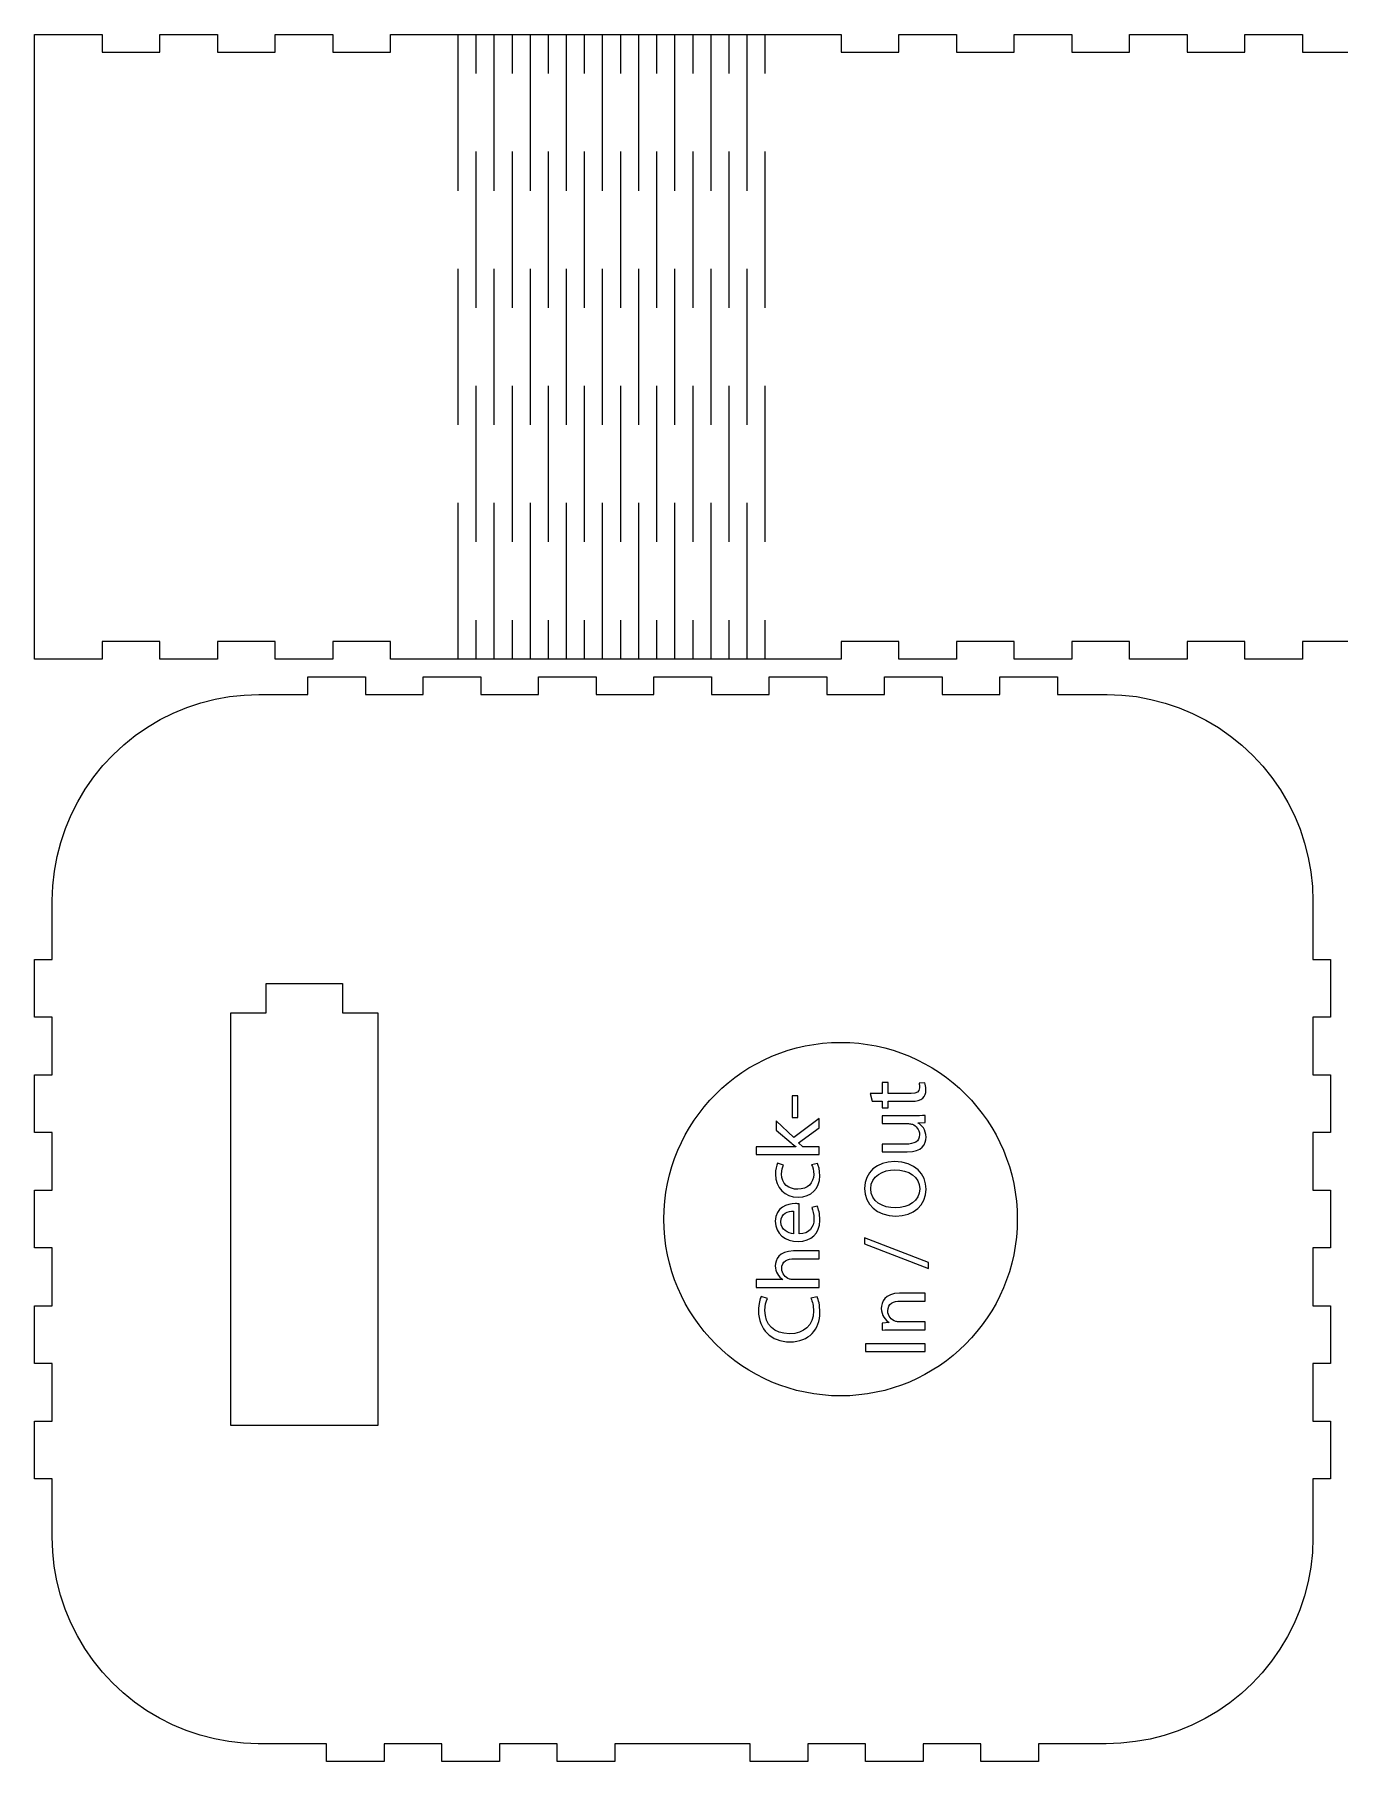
# Model space of a CAD drawing. Header units: centimetres. Extents: x 0 to 72.4, y 0 to 29.3.
# Drawn here: x 0 to 22.15, y 0 to 29.31 of the extents above; entities that cross this region are included whole.
import ezdxf

# ---------------------------------------------------------------- set-up
doc = ezdxf.new("R2010")
doc.units = ezdxf.units.CM
doc.header["$MEASUREMENT"] = 0
doc.layers.add('Laag 1', color=7, linetype='Continuous', lineweight=0)

# ---------------------------------------------------------------- blocks, each defined once
blk = doc.blocks.new('Block_0')
at = {"layer": 'Laag 1', "color": 1, "lineweight": 9, "true_color": 0xff0000}
for points, knots in [([(0, 29.308), (0, 29.308), (0, 18.708), (0, 18.708), (0, 18.708), (1.148, 18.708), (1.148, 18.708), (1.148, 18.708), (1.148, 19.008), (1.148, 19.008), (1.148, 19.008), (2.128, 19.008), (2.128, 19.008), (2.128, 19.008), (2.128, 18.708), (2.128, 18.708), (2.128, 18.708), (3.107, 18.708), (3.107, 18.708), (3.107, 18.708), (3.107, 19.008), (3.107, 19.008), (3.107, 19.008), (4.086, 19.008), (4.086, 19.008), (4.086, 19.008), (4.086, 18.708), (4.086, 18.708), (4.086, 18.708), (5.065, 18.708), (5.065, 18.708), (5.065, 18.708), (5.065, 19.008), (5.065, 19.008), (5.065, 19.008), (6.044, 19.008), (6.044, 19.008), (6.044, 19.008), (6.044, 18.708), (6.044, 18.708), (6.044, 18.708), (7.023, 18.708), (7.023, 18.708), (7.023, 18.708), (7.192, 18.708), (7.192, 18.708), (7.192, 18.708), (12.706, 18.708), (12.706, 18.708), (12.706, 18.708), (13.694, 18.708), (13.694, 18.708), (13.694, 18.708), (13.694, 19.008), (13.694, 19.008), (13.694, 19.008), (14.673, 19.008), (14.673, 19.008), (14.673, 19.008), (14.673, 18.708), (14.673, 18.708), (14.673, 18.708), (15.652, 18.708), (15.652, 18.708), (15.652, 18.708), (15.652, 19.008), (15.652, 19.008), (15.652, 19.008), (16.631, 19.008), (16.631, 19.008), (16.631, 19.008), (16.631, 18.708), (16.631, 18.708), (16.631, 18.708), (17.61, 18.708), (17.61, 18.708), (17.61, 18.708), (17.61, 19.008), (17.61, 19.008), (17.61, 19.008), (18.589, 19.008), (18.589, 19.008), (18.589, 19.008), (18.589, 18.708), (18.589, 18.708), (18.589, 18.708), (19.568, 18.708), (19.568, 18.708), (19.568, 18.708), (19.568, 19.008), (19.568, 19.008), (19.568, 19.008), (20.547, 19.008), (20.547, 19.008), (20.547, 19.008), (20.547, 18.708), (20.547, 18.708), (20.547, 18.708), (21.526, 18.708), (21.526, 18.708), (21.526, 18.708), (21.526, 19.008), (21.526, 19.008), (21.526, 19.008), (22.505, 19.008), (22.505, 19.008), (22.505, 19.008), (22.505, 18.708), (22.505, 18.708), (22.505, 18.708), (23.494, 18.708), (23.494, 18.708), (23.494, 18.708), (29.007, 18.708), (29.007, 18.708), (29.007, 18.708), (29.836, 18.708), (29.836, 18.708), (29.836, 18.708), (29.836, 19.008), (29.836, 19.008), (29.836, 19.008), (30.814, 19.008), (30.814, 19.008), (30.814, 19.008), (30.814, 18.708), (30.814, 18.708), (30.814, 18.708), (31.794, 18.708), (31.794, 18.708), (31.794, 18.708), (31.794, 19.008), (31.794, 19.008), (31.794, 19.008), (32.773, 19.008), (32.773, 19.008), (32.773, 19.008), (32.773, 18.708), (32.773, 18.708), (32.773, 18.708), (33.752, 18.708), (33.752, 18.708), (33.752, 18.708), (33.752, 19.008), (33.752, 19.008), (33.752, 19.008), (34.731, 19.008), (34.731, 19.008), (34.731, 19.008), (34.731, 18.708), (34.731, 18.708), (34.731, 18.708), (35.71, 18.708), (35.71, 18.708), (35.71, 18.708), (35.71, 19.008), (35.71, 19.008), (35.71, 19.008), (36.689, 19.008), (36.689, 19.008), (36.689, 19.008), (36.689, 18.708), (36.689, 18.708), (36.689, 18.708), (37.667, 18.708), (37.667, 18.708), (37.667, 18.708), (37.667, 19.008), (37.667, 19.008), (37.667, 19.008), (38.647, 19.008), (38.647, 19.008), (38.647, 19.008), (38.647, 18.708), (38.647, 18.708), (38.647, 18.708), (39.626, 18.708), (39.626, 18.708), (39.626, 18.708), (39.626, 19.008), (39.626, 19.008), (39.626, 19.008), (40.605, 19.008), (40.605, 19.008), (40.605, 19.008), (40.605, 18.708), (40.605, 18.708), (40.605, 18.708), (41.584, 18.708), (41.584, 18.708), (41.584, 18.708), (41.584, 19.008), (41.584, 19.008), (41.584, 19.008), (42.563, 19.008), (42.563, 19.008), (42.563, 19.008), (42.563, 18.708), (42.563, 18.708), (42.563, 18.708), (43.391, 18.708), (43.391, 18.708), (43.391, 18.708), (48.905, 18.708), (48.905, 18.708), (48.905, 18.708), (49.893, 18.708), (49.893, 18.708), (49.893, 18.708), (49.893, 19.008), (49.893, 19.008), (49.893, 19.008), (50.872, 19.008), (50.872, 19.008), (50.872, 19.008), (50.872, 18.708), (50.872, 18.708), (50.872, 18.708), (51.851, 18.708), (51.851, 18.708), (51.851, 18.708), (51.851, 19.008), (51.851, 19.008), (51.851, 19.008), (52.83, 19.008), (52.83, 19.008), (52.83, 19.008), (52.83, 18.708), (52.83, 18.708), (52.83, 18.708), (53.809, 18.708), (53.809, 18.708), (53.809, 18.708), (53.809, 19.008), (53.809, 19.008), (53.809, 19.008), (54.788, 19.008), (54.788, 19.008), (54.788, 19.008), (54.788, 18.708), (54.788, 18.708), (54.788, 18.708), (55.767, 18.708), (55.767, 18.708), (55.767, 18.708), (55.767, 19.008), (55.767, 19.008), (55.767, 19.008), (56.746, 19.008), (56.746, 19.008), (56.746, 19.008), (56.746, 18.708), (56.746, 18.708), (56.746, 18.708), (57.725, 18.708), (57.725, 18.708), (57.725, 18.708), (57.725, 19.008), (57.725, 19.008), (57.725, 19.008), (58.704, 19.008), (58.704, 19.008), (58.704, 19.008), (58.704, 18.708), (58.704, 18.708), (58.704, 18.708), (59.693, 18.708), (59.693, 18.708), (59.693, 18.708), (65.206, 18.708), (65.206, 18.708), (65.206, 18.708), (66.355, 18.708), (66.355, 18.708), (66.355, 18.708), (66.355, 19.008), (66.355, 19.008), (66.355, 19.008), (67.334, 19.008), (67.334, 19.008), (67.334, 19.008), (67.334, 18.708), (67.334, 18.708), (67.334, 18.708), (68.313, 18.708), (68.313, 18.708), (68.313, 18.708), (68.313, 19.008), (68.313, 19.008), (68.313, 19.008), (69.291, 19.008), (69.291, 19.008), (69.291, 19.008), (69.291, 18.708), (69.291, 18.708), (69.291, 18.708), (70.271, 18.708), (70.271, 18.708), (70.271, 18.708), (70.271, 19.008), (70.271, 19.008), (70.271, 19.008), (71.25, 19.008), (71.25, 19.008), (71.25, 19.008), (71.25, 18.708), (71.25, 18.708), (71.25, 18.708), (72.228, 18.708), (72.228, 18.708), (72.228, 18.708), (72.398, 18.708), (72.398, 18.708), (72.398, 18.708), (72.398, 29.308), (72.398, 29.308), (72.398, 29.308), (71.25, 29.308), (71.25, 29.308), (71.25, 29.308), (71.25, 29.008), (71.25, 29.008), (71.25, 29.008), (70.271, 29.008), (70.271, 29.008), (70.271, 29.008), (70.271, 29.308), (70.271, 29.308), (70.271, 29.308), (69.291, 29.308), (69.291, 29.308), (69.291, 29.308), (69.291, 29.008), (69.291, 29.008), (69.291, 29.008), (68.313, 29.008), (68.313, 29.008), (68.313, 29.008), (68.313, 29.308), (68.313, 29.308), (68.313, 29.308), (67.334, 29.308), (67.334, 29.308), (67.334, 29.308), (67.334, 29.008), (67.334, 29.008), (67.334, 29.008), (66.355, 29.008), (66.355, 29.008), (66.355, 29.008), (66.355, 29.308), (66.355, 29.308), (66.355, 29.308), (65.376, 29.308), (65.376, 29.308), (65.376, 29.308), (65.206, 29.308), (65.206, 29.308), (65.206, 29.308), (59.693, 29.308), (59.693, 29.308), (59.693, 29.308), (58.704, 29.308), (58.704, 29.308), (58.704, 29.308), (58.704, 29.008), (58.704, 29.008), (58.704, 29.008), (57.725, 29.008), (57.725, 29.008), (57.725, 29.008), (57.725, 29.308), (57.725, 29.308), (57.725, 29.308), (56.746, 29.308), (56.746, 29.308), (56.746, 29.308), (56.746, 29.008), (56.746, 29.008), (56.746, 29.008), (55.767, 29.008), (55.767, 29.008), (55.767, 29.008), (55.767, 29.308), (55.767, 29.308), (55.767, 29.308), (54.788, 29.308), (54.788, 29.308), (54.788, 29.308), (54.788, 29.008), (54.788, 29.008), (54.788, 29.008), (53.809, 29.008), (53.809, 29.008), (53.809, 29.008), (53.809, 29.308), (53.809, 29.308), (53.809, 29.308), (52.83, 29.308), (52.83, 29.308), (52.83, 29.308), (52.83, 29.008), (52.83, 29.008), (52.83, 29.008), (51.851, 29.008), (51.851, 29.008), (51.851, 29.008), (51.851, 29.308), (51.851, 29.308), (51.851, 29.308), (50.872, 29.308), (50.872, 29.308), (50.872, 29.308), (50.872, 29.008), (50.872, 29.008), (50.872, 29.008), (49.893, 29.008), (49.893, 29.008), (49.893, 29.008), (49.893, 29.308), (49.893, 29.308), (49.893, 29.308), (48.905, 29.308), (48.905, 29.308), (48.905, 29.308), (43.391, 29.308), (43.391, 29.308), (43.391, 29.308), (42.563, 29.308), (42.563, 29.308), (42.563, 29.308), (42.563, 29.008), (42.563, 29.008), (42.563, 29.008), (41.584, 29.008), (41.584, 29.008), (41.584, 29.008), (41.584, 29.308), (41.584, 29.308), (41.584, 29.308), (40.605, 29.308), (40.605, 29.308), (40.605, 29.308), (40.605, 29.008), (40.605, 29.008), (40.605, 29.008), (39.626, 29.008), (39.626, 29.008), (39.626, 29.008), (39.626, 29.308), (39.626, 29.308), (39.626, 29.308), (38.647, 29.308), (38.647, 29.308), (38.647, 29.308), (38.647, 29.008), (38.647, 29.008), (38.647, 29.008), (37.667, 29.008), (37.667, 29.008), (37.667, 29.008), (37.667, 29.308), (37.667, 29.308), (37.667, 29.308), (36.689, 29.308), (36.689, 29.308), (36.689, 29.308), (36.689, 29.008), (36.689, 29.008), (36.689, 29.008), (35.71, 29.008), (35.71, 29.008), (35.71, 29.008), (35.71, 29.308), (35.71, 29.308), (35.71, 29.308), (34.731, 29.308), (34.731, 29.308), (34.731, 29.308), (34.731, 29.008), (34.731, 29.008), (34.731, 29.008), (33.752, 29.008), (33.752, 29.008), (33.752, 29.008), (33.752, 29.308), (33.752, 29.308), (33.752, 29.308), (32.773, 29.308), (32.773, 29.308), (32.773, 29.308), (32.773, 29.008), (32.773, 29.008), (32.773, 29.008), (31.794, 29.008), (31.794, 29.008), (31.794, 29.008), (31.794, 29.308), (31.794, 29.308), (31.794, 29.308), (30.814, 29.308), (30.814, 29.308), (30.814, 29.308), (30.814, 29.008), (30.814, 29.008), (30.814, 29.008), (29.836, 29.008), (29.836, 29.008), (29.836, 29.008), (29.836, 29.308), (29.836, 29.308), (29.836, 29.308), (29.007, 29.308), (29.007, 29.308), (29.007, 29.308), (23.494, 29.308), (23.494, 29.308), (23.494, 29.308), (22.505, 29.308), (22.505, 29.308), (22.505, 29.308), (22.505, 29.008), (22.505, 29.008), (22.505, 29.008), (21.526, 29.008), (21.526, 29.008), (21.526, 29.008), (21.526, 29.308), (21.526, 29.308), (21.526, 29.308), (20.547, 29.308), (20.547, 29.308), (20.547, 29.308), (20.547, 29.008), (20.547, 29.008), (20.547, 29.008), (19.568, 29.008), (19.568, 29.008), (19.568, 29.008), (19.568, 29.308), (19.568, 29.308), (19.568, 29.308), (18.589, 29.308), (18.589, 29.308), (18.589, 29.308), (18.589, 29.008), (18.589, 29.008), (18.589, 29.008), (17.61, 29.008), (17.61, 29.008), (17.61, 29.008), (17.61, 29.308), (17.61, 29.308), (17.61, 29.308), (16.631, 29.308), (16.631, 29.308), (16.631, 29.308), (16.631, 29.008), (16.631, 29.008), (16.631, 29.008), (15.652, 29.008), (15.652, 29.008), (15.652, 29.008), (15.652, 29.308), (15.652, 29.308), (15.652, 29.308), (14.673, 29.308), (14.673, 29.308), (14.673, 29.308), (14.673, 29.008), (14.673, 29.008), (14.673, 29.008), (13.694, 29.008), (13.694, 29.008), (13.694, 29.008), (13.694, 29.308), (13.694, 29.308), (13.694, 29.308), (12.706, 29.308), (12.706, 29.308), (12.706, 29.308), (7.192, 29.308), (7.192, 29.308), (7.192, 29.308), (6.044, 29.308), (6.044, 29.308), (6.044, 29.308), (6.044, 29.008), (6.044, 29.008), (6.044, 29.008), (5.065, 29.008), (5.065, 29.008), (5.065, 29.008), (5.065, 29.308), (5.065, 29.308), (5.065, 29.308), (4.086, 29.308), (4.086, 29.308), (4.086, 29.308), (4.086, 29.008), (4.086, 29.008), (4.086, 29.008), (3.107, 29.008), (3.107, 29.008), (3.107, 29.008), (3.107, 29.308), (3.107, 29.308), (3.107, 29.308), (2.128, 29.308), (2.128, 29.308), (2.128, 29.308), (2.128, 29.008), (2.128, 29.008), (2.128, 29.008), (1.148, 29.008), (1.148, 29.008), (1.148, 29.008), (1.148, 29.308), (1.148, 29.308), (1.148, 29.308), (0.17, 29.308), (0.17, 29.308), (0.17, 29.308), (0, 29.308), (0, 29.308)], [0, 0, 0, 0, 1, 1, 1, 2, 2, 2, 3, 3, 3, 4, 4, 4, 5, 5, 5, 6, 6, 6, 7, 7, 7, 8, 8, 8, 9, 9, 9, 10, 10, 10, 11, 11, 11, 12, 12, 12, 13, 13, 13, 14, 14, 14, 15, 15, 15, 16, 16, 16, 17, 17, 17, 18, 18, 18, 19, 19, 19, 20, 20, 20, 21, 21, 21, 22, 22, 22, 23, 23, 23, 24, 24, 24, 25, 25, 25, 26, 26, 26, 27, 27, 27, 28, 28, 28, 29, 29, 29, 30, 30, 30, 31, 31, 31, 32, 32, 32, 33, 33, 33, 34, 34, 34, 35, 35, 35, 36, 36, 36, 37, 37, 37, 38, 38, 38, 39, 39, 39, 40, 40, 40, 41, 41, 41, 42, 42, 42, 43, 43, 43, 44, 44, 44, 45, 45, 45, 46, 46, 46, 47, 47, 47, 48, 48, 48, 49, 49, 49, 50, 50, 50, 51, 51, 51, 52, 52, 52, 53, 53, 53, 54, 54, 54, 55, 55, 55, 56, 56, 56, 57, 57, 57, 58, 58, 58, 59, 59, 59, 60, 60, 60, 61, 61, 61, 62, 62, 62, 63, 63, 63, 64, 64, 64, 65, 65, 65, 66, 66, 66, 67, 67, 67, 68, 68, 68, 69, 69, 69, 70, 70, 70, 71, 71, 71, 72, 72, 72, 73, 73, 73, 74, 74, 74, 75, 75, 75, 76, 76, 76, 77, 77, 77, 78, 78, 78, 79, 79, 79, 80, 80, 80, 81, 81, 81, 82, 82, 82, 83, 83, 83, 84, 84, 84, 85, 85, 85, 86, 86, 86, 87, 87, 87, 88, 88, 88, 89, 89, 89, 90, 90, 90, 91, 91, 91, 92, 92, 92, 93, 93, 93, 94, 94, 94, 95, 95, 95, 96, 96, 96, 97, 97, 97, 98, 98, 98, 99, 99, 99, 100, 100, 100, 101, 101, 101, 102, 102, 102, 103, 103, 103, 104, 104, 104, 105, 105, 105, 106, 106, 106, 107, 107, 107, 108, 108, 108, 109, 109, 109, 110, 110, 110, 111, 111, 111, 112, 112, 112, 113, 113, 113, 114, 114, 114, 115, 115, 115, 116, 116, 116, 117, 117, 117, 118, 118, 118, 119, 119, 119, 120, 120, 120, 121, 121, 121, 122, 122, 122, 123, 123, 123, 124, 124, 124, 125, 125, 125, 126, 126, 126, 127, 127, 127, 128, 128, 128, 129, 129, 129, 130, 130, 130, 131, 131, 131, 132, 132, 132, 133, 133, 133, 134, 134, 134, 135, 135, 135, 136, 136, 136, 137, 137, 137, 138, 138, 138, 139, 139, 139, 140, 140, 140, 141, 141, 141, 142, 142, 142, 143, 143, 143, 144, 144, 144, 145, 145, 145, 146, 146, 146, 147, 147, 147, 148, 148, 148, 149, 149, 149, 150, 150, 150, 151, 151, 151, 152, 152, 152, 153, 153, 153, 154, 154, 154, 155, 155, 155, 156, 156, 156, 157, 157, 157, 158, 158, 158, 159, 159, 159, 160, 160, 160, 161, 161, 161, 162, 162, 162, 163, 163, 163, 164, 164, 164, 165, 165, 165, 166, 166, 166, 167, 167, 167, 168, 168, 168, 169, 169, 169, 170, 170, 170, 171, 171, 171, 172, 172, 172, 173, 173, 173, 174, 174, 174, 175, 175, 175, 176, 176, 176, 177, 177, 177, 178, 178, 178, 179, 179, 179, 180, 180, 180, 181, 181, 181, 182, 182, 182, 183, 183, 183, 184, 184, 184, 185, 185, 185, 186, 186, 186, 187, 187, 187, 188, 188, 188, 189, 189, 189, 190, 190, 190, 191, 191, 191, 192, 192, 192, 193, 193, 193, 194, 194, 194, 195, 195, 195, 196, 196, 196, 197, 197, 197, 198, 198, 198, 199, 199, 199, 200, 200, 200, 201, 201, 201, 202, 202, 202, 203, 203, 203, 204, 204, 204, 205, 205, 205, 206, 206, 206, 207, 207, 207, 208, 208, 208, 208]), ([(18.194, 18.108), (18.194, 18.108), (17.366, 18.108), (17.366, 18.108), (17.366, 18.108), (17.366, 18.408), (17.366, 18.408), (17.366, 18.408), (16.387, 18.408), (16.387, 18.408), (16.387, 18.408), (16.387, 18.108), (16.387, 18.108), (16.387, 18.108), (15.408, 18.108), (15.408, 18.108), (15.408, 18.108), (15.408, 18.408), (15.408, 18.408), (15.408, 18.408), (14.429, 18.408), (14.429, 18.408), (14.429, 18.408), (14.429, 18.108), (14.429, 18.108), (14.429, 18.108), (13.449, 18.108), (13.449, 18.108), (13.449, 18.108), (13.449, 18.408), (13.449, 18.408), (13.449, 18.408), (12.471, 18.408), (12.471, 18.408), (12.471, 18.408), (12.471, 18.108), (12.471, 18.108), (12.471, 18.108), (11.492, 18.108), (11.492, 18.108), (11.492, 18.108), (11.492, 18.408), (11.492, 18.408), (11.492, 18.408), (10.513, 18.408), (10.513, 18.408), (10.513, 18.408), (10.513, 18.108), (10.513, 18.108), (10.513, 18.108), (9.534, 18.108), (9.534, 18.108), (9.534, 18.108), (9.534, 18.408), (9.534, 18.408), (9.534, 18.408), (8.555, 18.408), (8.555, 18.408), (8.555, 18.408), (8.555, 18.108), (8.555, 18.108), (8.555, 18.108), (7.575, 18.108), (7.575, 18.108), (7.575, 18.108), (7.575, 18.408), (7.575, 18.408), (7.575, 18.408), (6.596, 18.408), (6.596, 18.408), (6.596, 18.408), (6.596, 18.108), (6.596, 18.108), (6.596, 18.108), (5.618, 18.108), (5.618, 18.108), (5.618, 18.108), (5.618, 18.408), (5.618, 18.408), (5.618, 18.408), (4.638, 18.408), (4.638, 18.408), (4.638, 18.408), (4.638, 18.108), (4.638, 18.108), (4.638, 18.108), (3.81, 18.108), (3.81, 18.108), (3.81, 18.108), (3.56, 18.099), (3.56, 18.099), (3.56, 18.099), (3.312, 18.072), (3.312, 18.072), (3.312, 18.072), (3.066, 18.028), (3.066, 18.028), (3.066, 18.028), (2.823, 17.967), (2.823, 17.967), (2.823, 17.967), (2.586, 17.888), (2.586, 17.888), (2.586, 17.888), (2.355, 17.792), (2.355, 17.792), (2.355, 17.792), (2.132, 17.681), (2.132, 17.681), (2.132, 17.681), (1.916, 17.554), (1.916, 17.554), (1.916, 17.554), (1.711, 17.411), (1.711, 17.411), (1.711, 17.411), (1.516, 17.255), (1.516, 17.255), (1.516, 17.255), (1.333, 17.085), (1.333, 17.085), (1.333, 17.085), (1.162, 16.902), (1.162, 16.902), (1.162, 16.902), (1.005, 16.708), (1.005, 16.708), (1.005, 16.708), (0.862, 16.503), (0.862, 16.503), (0.862, 16.503), (0.734, 16.288), (0.734, 16.288), (0.734, 16.288), (0.621, 16.065), (0.621, 16.065), (0.621, 16.065), (0.525, 15.834), (0.525, 15.834), (0.525, 15.834), (0.445, 15.598), (0.445, 15.598), (0.445, 15.598), (0.383, 15.356), (0.383, 15.356), (0.383, 15.356), (0.338, 15.11), (0.338, 15.11), (0.338, 15.11), (0.31, 14.861), (0.31, 14.861), (0.31, 14.861), (0.3, 14.612), (0.3, 14.612), (0.3, 14.612), (0.3, 14.598), (0.3, 14.598), (0.3, 14.598), (0.3, 13.61), (0.3, 13.61), (0.3, 13.61), (0, 13.61), (0, 13.61), (0, 13.61), (0, 12.631), (0, 12.631), (0, 12.631), (0.3, 12.631), (0.3, 12.631), (0.3, 12.631), (0.3, 11.651), (0.3, 11.651), (0.3, 11.651), (0, 11.651), (0, 11.651), (0, 11.651), (0, 10.673), (0, 10.673), (0, 10.673), (0.3, 10.673), (0.3, 10.673), (0.3, 10.673), (0.3, 9.693), (0.3, 9.693), (0.3, 9.693), (0, 9.693), (0, 9.693), (0, 9.693), (0, 8.715), (0, 8.715), (0, 8.715), (0.3, 8.715), (0.3, 8.715), (0.3, 8.715), (0.3, 7.735), (0.3, 7.735), (0.3, 7.735), (0, 7.735), (0, 7.735), (0, 7.735), (0, 6.756), (0, 6.756), (0, 6.756), (0.3, 6.756), (0.3, 6.756), (0.3, 6.756), (0.3, 5.778), (0.3, 5.778), (0.3, 5.778), (0, 5.778), (0, 5.778), (0, 5.778), (0, 4.798), (0, 4.798), (0, 4.798), (0.3, 4.798), (0.3, 4.798), (0.3, 4.798), (0.3, 3.81), (0.3, 3.81), (0.3, 3.81), (0.309, 3.56), (0.309, 3.56), (0.309, 3.56), (0.336, 3.312), (0.336, 3.312), (0.336, 3.312), (0.38, 3.066), (0.38, 3.066), (0.38, 3.066), (0.441, 2.823), (0.441, 2.823), (0.441, 2.823), (0.52, 2.586), (0.52, 2.586), (0.52, 2.586), (0.616, 2.355), (0.616, 2.355), (0.616, 2.355), (0.727, 2.132), (0.727, 2.132), (0.727, 2.132), (0.854, 1.916), (0.854, 1.916), (0.854, 1.916), (0.997, 1.711), (0.997, 1.711), (0.997, 1.711), (1.153, 1.516), (1.153, 1.516), (1.153, 1.516), (1.323, 1.333), (1.323, 1.333), (1.323, 1.333), (1.506, 1.162), (1.506, 1.162), (1.506, 1.162), (1.7, 1.005), (1.7, 1.005), (1.7, 1.005), (1.905, 0.862), (1.905, 0.862), (1.905, 0.862), (2.12, 0.734), (2.12, 0.734), (2.12, 0.734), (2.343, 0.621), (2.343, 0.621), (2.343, 0.621), (2.574, 0.525), (2.574, 0.525), (2.574, 0.525), (2.81, 0.445), (2.81, 0.445), (2.81, 0.445), (3.053, 0.383), (3.053, 0.383), (3.053, 0.383), (3.298, 0.338), (3.298, 0.338), (3.298, 0.338), (3.547, 0.31), (3.547, 0.31), (3.547, 0.31), (3.796, 0.3), (3.796, 0.3), (3.796, 0.3), (3.81, 0.3), (3.81, 0.3), (3.81, 0.3), (4.959, 0.3), (4.959, 0.3), (4.959, 0.3), (4.959, 0), (4.959, 0), (4.959, 0), (5.938, 0), (5.938, 0), (5.938, 0), (5.938, 0.3), (5.938, 0.3), (5.938, 0.3), (6.917, 0.3), (6.917, 0.3), (6.917, 0.3), (6.917, 0), (6.917, 0), (6.917, 0), (7.896, 0), (7.896, 0), (7.896, 0), (7.896, 0.3), (7.896, 0.3), (7.896, 0.3), (8.875, 0.3), (8.875, 0.3), (8.875, 0.3), (8.875, 0), (8.875, 0), (8.875, 0), (9.854, 0), (9.854, 0), (9.854, 0), (9.854, 0.3), (9.854, 0.3), (9.854, 0.3), (10.832, 0.3), (10.832, 0.3), (10.832, 0.3), (11.002, 0.3), (11.002, 0.3), (11.002, 0.3), (12.151, 0.3), (12.151, 0.3), (12.151, 0.3), (12.151, 0), (12.151, 0), (12.151, 0), (13.13, 0), (13.13, 0), (13.13, 0), (13.13, 0.3), (13.13, 0.3), (13.13, 0.3), (14.109, 0.3), (14.109, 0.3), (14.109, 0.3), (14.109, 0), (14.109, 0), (14.109, 0), (15.088, 0), (15.088, 0), (15.088, 0), (15.088, 0.3), (15.088, 0.3), (15.088, 0.3), (16.066, 0.3), (16.066, 0.3), (16.066, 0.3), (16.066, 0), (16.066, 0), (16.066, 0), (17.046, 0), (17.046, 0), (17.046, 0), (17.046, 0.3), (17.046, 0.3), (17.046, 0.3), (18.025, 0.3), (18.025, 0.3), (18.025, 0.3), (18.194, 0.3), (18.194, 0.3), (18.194, 0.3), (18.444, 0.309), (18.444, 0.309), (18.444, 0.309), (18.692, 0.336), (18.692, 0.336), (18.692, 0.336), (18.938, 0.38), (18.938, 0.38), (18.938, 0.38), (19.18, 0.441), (19.18, 0.441), (19.18, 0.441), (19.418, 0.52), (19.418, 0.52), (19.418, 0.52), (19.649, 0.616), (19.649, 0.616), (19.649, 0.616), (19.872, 0.727), (19.872, 0.727), (19.872, 0.727), (20.088, 0.854), (20.088, 0.854), (20.088, 0.854), (20.293, 0.997), (20.293, 0.997), (20.293, 0.997), (20.488, 1.153), (20.488, 1.153), (20.488, 1.153), (20.671, 1.323), (20.671, 1.323), (20.671, 1.323), (20.842, 1.506), (20.842, 1.506), (20.842, 1.506), (20.999, 1.7), (20.999, 1.7), (20.999, 1.7), (21.142, 1.905), (21.142, 1.905), (21.142, 1.905), (21.27, 2.12), (21.27, 2.12), (21.27, 2.12), (21.383, 2.343), (21.383, 2.343), (21.383, 2.343), (21.479, 2.574), (21.479, 2.574), (21.479, 2.574), (21.559, 2.81), (21.559, 2.81), (21.559, 2.81), (21.621, 3.053), (21.621, 3.053), (21.621, 3.053), (21.666, 3.298), (21.666, 3.298), (21.666, 3.298), (21.694, 3.547), (21.694, 3.547), (21.694, 3.547), (21.704, 3.796), (21.704, 3.796), (21.704, 3.796), (21.704, 3.81), (21.704, 3.81), (21.704, 3.81), (21.704, 4.798), (21.704, 4.798), (21.704, 4.798), (22.004, 4.798), (22.004, 4.798), (22.004, 4.798), (22.004, 5.778), (22.004, 5.778), (22.004, 5.778), (21.704, 5.778), (21.704, 5.778), (21.704, 5.778), (21.704, 6.756), (21.704, 6.756), (21.704, 6.756), (22.004, 6.756), (22.004, 6.756), (22.004, 6.756), (22.004, 7.735), (22.004, 7.735), (22.004, 7.735), (21.704, 7.735), (21.704, 7.735), (21.704, 7.735), (21.704, 8.715), (21.704, 8.715), (21.704, 8.715), (22.004, 8.715), (22.004, 8.715), (22.004, 8.715), (22.004, 9.693), (22.004, 9.693), (22.004, 9.693), (21.704, 9.693), (21.704, 9.693), (21.704, 9.693), (21.704, 10.673), (21.704, 10.673), (21.704, 10.673), (22.004, 10.673), (22.004, 10.673), (22.004, 10.673), (22.004, 11.651), (22.004, 11.651), (22.004, 11.651), (21.704, 11.651), (21.704, 11.651), (21.704, 11.651), (21.704, 12.631), (21.704, 12.631), (21.704, 12.631), (22.004, 12.631), (22.004, 12.631), (22.004, 12.631), (22.004, 13.61), (22.004, 13.61), (22.004, 13.61), (21.704, 13.61), (21.704, 13.61), (21.704, 13.61), (21.704, 14.598), (21.704, 14.598), (21.704, 14.598), (21.695, 14.848), (21.695, 14.848), (21.695, 14.848), (21.668, 15.096), (21.668, 15.096), (21.668, 15.096), (21.624, 15.342), (21.624, 15.342), (21.624, 15.342), (21.563, 15.585), (21.563, 15.585), (21.563, 15.585), (21.484, 15.822), (21.484, 15.822), (21.484, 15.822), (21.388, 16.053), (21.388, 16.053), (21.388, 16.053), (21.277, 16.276), (21.277, 16.276), (21.277, 16.276), (21.15, 16.492), (21.15, 16.492), (21.15, 16.492), (21.007, 16.697), (21.007, 16.697), (21.007, 16.697), (20.851, 16.892), (20.851, 16.892), (20.851, 16.892), (20.681, 17.075), (20.681, 17.075), (20.681, 17.075), (20.498, 17.246), (20.498, 17.246), (20.498, 17.246), (20.304, 17.403), (20.304, 17.403), (20.304, 17.403), (20.099, 17.546), (20.099, 17.546), (20.099, 17.546), (19.884, 17.674), (19.884, 17.674), (19.884, 17.674), (19.661, 17.787), (19.661, 17.787), (19.661, 17.787), (19.43, 17.883), (19.43, 17.883), (19.43, 17.883), (19.194, 17.963), (19.194, 17.963), (19.194, 17.963), (18.952, 18.025), (18.952, 18.025), (18.952, 18.025), (18.706, 18.071), (18.706, 18.071), (18.706, 18.071), (18.457, 18.098), (18.457, 18.098), (18.457, 18.098), (18.208, 18.108), (18.208, 18.108), (18.208, 18.108), (18.194, 18.108), (18.194, 18.108)], [0, 0, 0, 0, 1, 1, 1, 2, 2, 2, 3, 3, 3, 4, 4, 4, 5, 5, 5, 6, 6, 6, 7, 7, 7, 8, 8, 8, 9, 9, 9, 10, 10, 10, 11, 11, 11, 12, 12, 12, 13, 13, 13, 14, 14, 14, 15, 15, 15, 16, 16, 16, 17, 17, 17, 18, 18, 18, 19, 19, 19, 20, 20, 20, 21, 21, 21, 22, 22, 22, 23, 23, 23, 24, 24, 24, 25, 25, 25, 26, 26, 26, 27, 27, 27, 28, 28, 28, 29, 29, 29, 30, 30, 30, 31, 31, 31, 32, 32, 32, 33, 33, 33, 34, 34, 34, 35, 35, 35, 36, 36, 36, 37, 37, 37, 38, 38, 38, 39, 39, 39, 40, 40, 40, 41, 41, 41, 42, 42, 42, 43, 43, 43, 44, 44, 44, 45, 45, 45, 46, 46, 46, 47, 47, 47, 48, 48, 48, 49, 49, 49, 50, 50, 50, 51, 51, 51, 52, 52, 52, 53, 53, 53, 54, 54, 54, 55, 55, 55, 56, 56, 56, 57, 57, 57, 58, 58, 58, 59, 59, 59, 60, 60, 60, 61, 61, 61, 62, 62, 62, 63, 63, 63, 64, 64, 64, 65, 65, 65, 66, 66, 66, 67, 67, 67, 68, 68, 68, 69, 69, 69, 70, 70, 70, 71, 71, 71, 72, 72, 72, 73, 73, 73, 74, 74, 74, 75, 75, 75, 76, 76, 76, 77, 77, 77, 78, 78, 78, 79, 79, 79, 80, 80, 80, 81, 81, 81, 82, 82, 82, 83, 83, 83, 84, 84, 84, 85, 85, 85, 86, 86, 86, 87, 87, 87, 88, 88, 88, 89, 89, 89, 90, 90, 90, 91, 91, 91, 92, 92, 92, 93, 93, 93, 94, 94, 94, 95, 95, 95, 96, 96, 96, 97, 97, 97, 98, 98, 98, 99, 99, 99, 100, 100, 100, 101, 101, 101, 102, 102, 102, 103, 103, 103, 104, 104, 104, 105, 105, 105, 106, 106, 106, 107, 107, 107, 108, 108, 108, 109, 109, 109, 110, 110, 110, 111, 111, 111, 112, 112, 112, 113, 113, 113, 114, 114, 114, 115, 115, 115, 116, 116, 116, 117, 117, 117, 118, 118, 118, 119, 119, 119, 120, 120, 120, 121, 121, 121, 122, 122, 122, 123, 123, 123, 124, 124, 124, 125, 125, 125, 126, 126, 126, 127, 127, 127, 128, 128, 128, 129, 129, 129, 130, 130, 130, 131, 131, 131, 132, 132, 132, 133, 133, 133, 134, 134, 134, 135, 135, 135, 136, 136, 136, 137, 137, 137, 138, 138, 138, 139, 139, 139, 140, 140, 140, 141, 141, 141, 142, 142, 142, 143, 143, 143, 144, 144, 144, 145, 145, 145, 146, 146, 146, 147, 147, 147, 148, 148, 148, 149, 149, 149, 150, 150, 150, 151, 151, 151, 152, 152, 152, 153, 153, 153, 154, 154, 154, 155, 155, 155, 156, 156, 156, 157, 157, 157, 158, 158, 158, 159, 159, 159, 160, 160, 160, 161, 161, 161, 162, 162, 162, 163, 163, 163, 164, 164, 164, 165, 165, 165, 166, 166, 166, 167, 167, 167, 168, 168, 168, 169, 169, 169, 170, 170, 170, 171, 171, 171, 172, 172, 172, 173, 173, 173, 174, 174, 174, 175, 175, 175, 176, 176, 176, 177, 177, 177, 178, 178, 178, 179, 179, 179, 180, 180, 180, 181, 181, 181, 182, 182, 182, 183, 183, 183, 184, 184, 184, 185, 185, 185, 186, 186, 186, 187, 187, 187, 188, 188, 188, 189, 189, 189, 190, 190, 190, 191, 191, 191, 191])]:
    blk.add_open_spline(points, degree=3, knots=knots, dxfattribs=at)
for points in [[(7.192, 26.658), (7.192, 26.658), (7.192, 29.308), (7.192, 29.308)], [(7.499, 28.646), (7.499, 28.646), (7.499, 29.308), (7.499, 29.308)], [(7.805, 26.658), (7.805, 26.658), (7.805, 29.308), (7.805, 29.308)], [(8.112, 28.646), (8.112, 28.646), (8.112, 29.308), (8.112, 29.308)], [(8.419, 26.658), (8.419, 26.658), (8.419, 29.308), (8.419, 29.308)], [(8.725, 28.646), (8.725, 28.646), (8.725, 29.308), (8.725, 29.308)], [(9.032, 26.658), (9.032, 26.658), (9.032, 29.308), (9.032, 29.308)], [(9.339, 28.646), (9.339, 28.646), (9.339, 29.308), (9.339, 29.308)], [(9.645, 26.658), (9.645, 26.658), (9.645, 29.308), (9.645, 29.308)], [(9.952, 28.646), (9.952, 28.646), (9.952, 29.308), (9.952, 29.308)], [(10.259, 26.658), (10.259, 26.658), (10.259, 29.308), (10.259, 29.308)], [(10.565, 28.646), (10.565, 28.646), (10.565, 29.308), (10.565, 29.308)], [(10.872, 26.658), (10.872, 26.658), (10.872, 29.308), (10.872, 29.308)], [(11.179, 28.646), (11.179, 28.646), (11.179, 29.308), (11.179, 29.308)], [(11.486, 26.658), (11.486, 26.658), (11.486, 29.308), (11.486, 29.308)], [(11.792, 28.646), (11.792, 28.646), (11.792, 29.308), (11.792, 29.308)], [(12.099, 26.658), (12.099, 26.658), (12.099, 29.308), (12.099, 29.308)], [(12.406, 28.646), (12.406, 28.646), (12.406, 29.308), (12.406, 29.308)], [(7.499, 24.671), (7.499, 24.671), (7.499, 27.321), (7.499, 27.321)], [(8.112, 24.671), (8.112, 24.671), (8.112, 27.321), (8.112, 27.321)], [(8.725, 24.671), (8.725, 24.671), (8.725, 27.321), (8.725, 27.321)], [(9.339, 24.671), (9.339, 24.671), (9.339, 27.321), (9.339, 27.321)], [(9.952, 24.671), (9.952, 24.671), (9.952, 27.321), (9.952, 27.321)], [(10.565, 24.671), (10.565, 24.671), (10.565, 27.321), (10.565, 27.321)], [(11.179, 24.671), (11.179, 24.671), (11.179, 27.321), (11.179, 27.321)], [(11.792, 24.671), (11.792, 24.671), (11.792, 27.321), (11.792, 27.321)], [(12.406, 24.671), (12.406, 24.671), (12.406, 27.321), (12.406, 27.321)], [(7.192, 22.683), (7.192, 22.683), (7.192, 25.333), (7.192, 25.333)], [(7.805, 22.683), (7.805, 22.683), (7.805, 25.333), (7.805, 25.333)], [(8.419, 22.683), (8.419, 22.683), (8.419, 25.333), (8.419, 25.333)], [(9.032, 22.683), (9.032, 22.683), (9.032, 25.333), (9.032, 25.333)], [(9.645, 22.683), (9.645, 22.683), (9.645, 25.333), (9.645, 25.333)], [(10.259, 22.683), (10.259, 22.683), (10.259, 25.333), (10.259, 25.333)], [(10.872, 22.683), (10.872, 22.683), (10.872, 25.333), (10.872, 25.333)], [(11.486, 22.683), (11.486, 22.683), (11.486, 25.333), (11.486, 25.333)], [(12.099, 22.683), (12.099, 22.683), (12.099, 25.333), (12.099, 25.333)], [(7.499, 20.696), (7.499, 20.696), (7.499, 23.346), (7.499, 23.346)], [(8.112, 20.696), (8.112, 20.696), (8.112, 23.346), (8.112, 23.346)], [(8.725, 20.696), (8.725, 20.696), (8.725, 23.346), (8.725, 23.346)], [(9.339, 20.696), (9.339, 20.696), (9.339, 23.346), (9.339, 23.346)], [(9.952, 20.696), (9.952, 20.696), (9.952, 23.346), (9.952, 23.346)], [(10.565, 20.696), (10.565, 20.696), (10.565, 23.346), (10.565, 23.346)], [(11.179, 20.696), (11.179, 20.696), (11.179, 23.346), (11.179, 23.346)], [(11.792, 20.696), (11.792, 20.696), (11.792, 23.346), (11.792, 23.346)], [(12.406, 20.696), (12.406, 20.696), (12.406, 23.346), (12.406, 23.346)], [(7.192, 18.708), (7.192, 18.708), (7.192, 21.358), (7.192, 21.358)], [(7.805, 18.708), (7.805, 18.708), (7.805, 21.358), (7.805, 21.358)], [(8.419, 18.708), (8.419, 18.708), (8.419, 21.358), (8.419, 21.358)], [(9.032, 18.708), (9.032, 18.708), (9.032, 21.358), (9.032, 21.358)], [(9.645, 18.708), (9.645, 18.708), (9.645, 21.358), (9.645, 21.358)], [(10.259, 18.708), (10.259, 18.708), (10.259, 21.358), (10.259, 21.358)], [(10.872, 18.708), (10.872, 18.708), (10.872, 21.358), (10.872, 21.358)], [(11.486, 18.708), (11.486, 18.708), (11.486, 21.358), (11.486, 21.358)], [(12.099, 18.708), (12.099, 18.708), (12.099, 21.358), (12.099, 21.358)], [(7.499, 18.708), (7.499, 18.708), (7.499, 19.371), (7.499, 19.371)], [(8.112, 18.708), (8.112, 18.708), (8.112, 19.371), (8.112, 19.371)], [(8.725, 18.708), (8.725, 18.708), (8.725, 19.371), (8.725, 19.371)], [(9.339, 18.708), (9.339, 18.708), (9.339, 19.371), (9.339, 19.371)], [(9.952, 18.708), (9.952, 18.708), (9.952, 19.371), (9.952, 19.371)], [(10.565, 18.708), (10.565, 18.708), (10.565, 19.371), (10.565, 19.371)], [(11.179, 18.708), (11.179, 18.708), (11.179, 19.371), (11.179, 19.371)], [(11.792, 18.708), (11.792, 18.708), (11.792, 19.371), (11.792, 19.371)], [(12.406, 18.708), (12.406, 18.708), (12.406, 19.371), (12.406, 19.371)]]:
    blk.add_open_spline(points, degree=3, dxfattribs=at)
blk = doc.blocks.new('Block_1')
at = {"layer": 'Laag 1', "color": 5, "lineweight": 9, "true_color": 0x0000ff}
for points, knots in [([(14.184, 11.335), (14.184, 11.335), (14.392, 11.335), (14.392, 11.335), (14.392, 11.335), (14.392, 11.524), (14.392, 11.524), (14.392, 11.524), (14.493, 11.524), (14.493, 11.524), (14.493, 11.524), (14.493, 11.335), (14.493, 11.335), (14.493, 11.335), (14.884, 11.335), (14.884, 11.335), (14.974, 11.335), (15.025, 11.36), (15.025, 11.434), (15.025, 11.468), (15.021, 11.494), (15.016, 11.51), (15.016, 11.51), (15.115, 11.516), (15.115, 11.516), (15.126, 11.491), (15.133, 11.45), (15.133, 11.399), (15.133, 11.338), (15.114, 11.288), (15.078, 11.257), (15.039, 11.219), (14.974, 11.206), (14.889, 11.206), (14.889, 11.206), (14.493, 11.206), (14.493, 11.206), (14.493, 11.206), (14.493, 11.093), (14.493, 11.093), (14.493, 11.093), (14.392, 11.093), (14.392, 11.093), (14.392, 11.093), (14.392, 11.206), (14.392, 11.206), (14.392, 11.206), (14.218, 11.206), (14.218, 11.206), (14.218, 11.206), (14.184, 11.335), (14.184, 11.335)], [0, 0, 0, 0, 1, 1, 1, 2, 2, 2, 3, 3, 3, 4, 4, 4, 5, 5, 5, 6, 6, 6, 7, 7, 7, 8, 8, 8, 9, 9, 9, 10, 10, 10, 11, 11, 11, 12, 12, 12, 13, 13, 13, 14, 14, 14, 15, 15, 15, 16, 16, 16, 17, 17, 17, 17]), ([(12.864, 11.297), (12.864, 11.297), (12.961, 11.297), (12.961, 11.297), (12.961, 11.297), (12.961, 10.926), (12.961, 10.926), (12.961, 10.926), (12.864, 10.926), (12.864, 10.926), (12.864, 10.926), (12.864, 11.297), (12.864, 11.297)], [0, 0, 0, 0, 1, 1, 1, 2, 2, 2, 3, 3, 3, 4, 4, 4, 4]), ([(12.925, 10.433), (12.925, 10.433), (12.925, 10.436), (12.925, 10.436), (12.9, 10.453), (12.868, 10.479), (12.843, 10.5), (12.843, 10.5), (12.592, 10.713), (12.592, 10.713), (12.592, 10.713), (12.592, 10.872), (12.592, 10.872), (12.592, 10.872), (12.891, 10.592), (12.891, 10.592), (12.891, 10.592), (13.318, 10.911), (13.318, 10.911), (13.318, 10.911), (13.318, 10.751), (13.318, 10.751), (13.318, 10.751), (12.97, 10.5), (12.97, 10.5), (12.97, 10.5), (13.045, 10.433), (13.045, 10.433), (13.045, 10.433), (13.318, 10.433), (13.318, 10.433), (13.318, 10.433), (13.318, 10.302), (13.318, 10.302), (13.318, 10.302), (12.253, 10.302), (12.253, 10.302), (12.253, 10.302), (12.253, 10.433), (12.253, 10.433), (12.253, 10.433), (12.925, 10.433), (12.925, 10.433)], [0, 0, 0, 0, 1, 1, 1, 2, 2, 2, 3, 3, 3, 4, 4, 4, 5, 5, 5, 6, 6, 6, 7, 7, 7, 8, 8, 8, 9, 9, 9, 10, 10, 10, 11, 11, 11, 12, 12, 12, 13, 13, 13, 14, 14, 14, 14]), ([(14.92, 10.957), (14.995, 10.957), (15.061, 10.958), (15.118, 10.963), (15.118, 10.963), (15.118, 10.846), (15.118, 10.846), (15.118, 10.846), (15, 10.838), (15, 10.838), (15, 10.838), (15, 10.835), (15, 10.835), (15.058, 10.801), (15.135, 10.724), (15.135, 10.595), (15.135, 10.481), (15.072, 10.345), (14.817, 10.345), (14.817, 10.345), (14.392, 10.345), (14.392, 10.345), (14.392, 10.345), (14.392, 10.477), (14.392, 10.477), (14.392, 10.477), (14.794, 10.477), (14.794, 10.477), (14.932, 10.477), (15.025, 10.519), (15.025, 10.639), (15.025, 10.727), (14.964, 10.789), (14.905, 10.813), (14.886, 10.82), (14.862, 10.825), (14.838, 10.825), (14.838, 10.825), (14.392, 10.825), (14.392, 10.825), (14.392, 10.825), (14.392, 10.957), (14.392, 10.957), (14.392, 10.957), (14.92, 10.957), (14.92, 10.957)], [0, 0, 0, 0, 1, 1, 1, 2, 2, 2, 3, 3, 3, 4, 4, 4, 5, 5, 5, 6, 6, 6, 7, 7, 7, 8, 8, 8, 9, 9, 9, 10, 10, 10, 11, 11, 11, 12, 12, 12, 13, 13, 13, 14, 14, 14, 15, 15, 15, 15]), ([(13.291, 10.148), (13.309, 10.113), (13.333, 10.037), (13.333, 9.939), (13.333, 9.72), (13.185, 9.577), (12.963, 9.577), (12.739, 9.577), (12.577, 9.731), (12.577, 9.968), (12.577, 10.046), (12.597, 10.115), (12.615, 10.151), (12.615, 10.151), (12.717, 10.121), (12.717, 10.121), (12.699, 10.089), (12.682, 10.04), (12.682, 9.968), (12.682, 9.801), (12.805, 9.711), (12.957, 9.711), (13.125, 9.711), (13.228, 9.819), (13.228, 9.963), (13.228, 10.038), (13.209, 10.088), (13.192, 10.125), (13.192, 10.125), (13.291, 10.148), (13.291, 10.148)], [0, 0, 0, 0, 1, 1, 1, 2, 2, 2, 3, 3, 3, 4, 4, 4, 5, 5, 5, 6, 6, 6, 7, 7, 7, 8, 8, 8, 9, 9, 9, 10, 10, 10, 10]), ([(14.602, 10.18), (14.95, 10.18), (15.135, 9.968), (15.135, 9.71), (15.135, 9.443), (14.928, 9.256), (14.622, 9.256), (14.301, 9.256), (14.091, 9.455), (14.091, 9.725), (14.091, 10.001), (14.302, 10.18), (14.602, 10.18)], [0, 0, 0, 0, 1, 1, 1, 2, 2, 2, 3, 3, 3, 4, 4, 4, 4]), ([(14.619, 9.395), (14.835, 9.395), (15.028, 9.512), (15.028, 9.718), (15.028, 9.925), (14.838, 10.042), (14.608, 10.042), (14.407, 10.042), (14.197, 9.937), (14.197, 9.719), (14.197, 9.503), (14.397, 9.395), (14.619, 9.395)], [0, 0, 0, 0, 1, 1, 1, 2, 2, 2, 3, 3, 3, 4, 4, 4, 4]), ([(12.979, 8.952), (13.158, 8.955), (13.231, 9.069), (13.231, 9.201), (13.231, 9.296), (13.215, 9.353), (13.194, 9.402), (13.194, 9.402), (13.288, 9.425), (13.288, 9.425), (13.309, 9.378), (13.333, 9.299), (13.333, 9.183), (13.333, 8.959), (13.186, 8.826), (12.967, 8.826), (12.748, 8.826), (12.576, 8.955), (12.576, 9.167), (12.576, 9.404), (12.784, 9.467), (12.918, 9.467), (12.945, 9.467), (12.966, 9.464), (12.979, 9.462), (12.979, 9.462), (12.979, 8.952), (12.979, 8.952)], [0, 0, 0, 0, 1, 1, 1, 2, 2, 2, 3, 3, 3, 4, 4, 4, 5, 5, 5, 6, 6, 6, 7, 7, 7, 8, 8, 8, 9, 9, 9, 9]), ([(12.885, 9.339), (12.801, 9.341), (12.67, 9.305), (12.67, 9.156), (12.67, 9.023), (12.793, 8.964), (12.885, 8.954), (12.885, 8.954), (12.885, 9.339), (12.885, 9.339)], [0, 0, 0, 0, 1, 1, 1, 2, 2, 2, 3, 3, 3, 3]), ([(15.178, 8.368), (15.178, 8.368), (14.091, 8.786), (14.091, 8.786), (14.091, 8.786), (14.091, 8.888), (14.091, 8.888), (14.091, 8.888), (15.178, 8.468), (15.178, 8.468), (15.178, 8.468), (15.178, 8.368), (15.178, 8.368)], [0, 0, 0, 0, 1, 1, 1, 2, 2, 2, 3, 3, 3, 4, 4, 4, 4]), ([(12.253, 8.046), (12.253, 8.046), (12.253, 8.178), (12.253, 8.178), (12.253, 8.178), (12.706, 8.178), (12.706, 8.178), (12.706, 8.178), (12.706, 8.181), (12.706, 8.181), (12.669, 8.202), (12.636, 8.235), (12.613, 8.276), (12.591, 8.315), (12.576, 8.361), (12.576, 8.411), (12.576, 8.508), (12.636, 8.664), (12.886, 8.664), (12.886, 8.664), (13.318, 8.664), (13.318, 8.664), (13.318, 8.664), (13.318, 8.532), (13.318, 8.532), (13.318, 8.532), (12.901, 8.532), (12.901, 8.532), (12.784, 8.532), (12.685, 8.489), (12.685, 8.364), (12.685, 8.279), (12.745, 8.211), (12.817, 8.187), (12.835, 8.18), (12.855, 8.178), (12.88, 8.178), (12.88, 8.178), (13.318, 8.178), (13.318, 8.178), (13.318, 8.178), (13.318, 8.046), (13.318, 8.046), (13.318, 8.046), (12.253, 8.046), (12.253, 8.046)], [0, 0, 0, 0, 1, 1, 1, 2, 2, 2, 3, 3, 3, 4, 4, 4, 5, 5, 5, 6, 6, 6, 7, 7, 7, 8, 8, 8, 9, 9, 9, 10, 10, 10, 11, 11, 11, 12, 12, 12, 13, 13, 13, 14, 14, 14, 15, 15, 15, 15]), ([(14.589, 7.328), (14.514, 7.328), (14.452, 7.327), (14.392, 7.322), (14.392, 7.322), (14.392, 7.439), (14.392, 7.439), (14.392, 7.439), (14.512, 7.447), (14.512, 7.447), (14.512, 7.447), (14.512, 7.45), (14.512, 7.45), (14.443, 7.486), (14.376, 7.57), (14.376, 7.69), (14.376, 7.79), (14.436, 7.946), (14.685, 7.946), (14.685, 7.946), (15.118, 7.946), (15.118, 7.946), (15.118, 7.946), (15.118, 7.814), (15.118, 7.814), (15.118, 7.814), (14.7, 7.814), (14.7, 7.814), (14.583, 7.814), (14.485, 7.771), (14.485, 7.646), (14.485, 7.559), (14.547, 7.492), (14.62, 7.469), (14.637, 7.463), (14.659, 7.46), (14.682, 7.46), (14.682, 7.46), (15.118, 7.46), (15.118, 7.46), (15.118, 7.46), (15.118, 7.328), (15.118, 7.328), (15.118, 7.328), (14.589, 7.328), (14.589, 7.328)], [0, 0, 0, 0, 1, 1, 1, 2, 2, 2, 3, 3, 3, 4, 4, 4, 5, 5, 5, 6, 6, 6, 7, 7, 7, 8, 8, 8, 9, 9, 9, 10, 10, 10, 11, 11, 11, 12, 12, 12, 13, 13, 13, 14, 14, 14, 15, 15, 15, 15]), ([(13.285, 7.887), (13.309, 7.839), (13.333, 7.743), (13.333, 7.62), (13.333, 7.335), (13.153, 7.121), (12.822, 7.121), (12.505, 7.121), (12.291, 7.335), (12.291, 7.649), (12.291, 7.775), (12.318, 7.854), (12.336, 7.889), (12.336, 7.889), (12.442, 7.857), (12.442, 7.857), (12.418, 7.808), (12.4, 7.737), (12.4, 7.653), (12.4, 7.416), (12.552, 7.259), (12.817, 7.259), (13.065, 7.259), (13.224, 7.401), (13.224, 7.647), (13.224, 7.727), (13.207, 7.808), (13.182, 7.86), (13.182, 7.86), (13.285, 7.887), (13.285, 7.887)], [0, 0, 0, 0, 1, 1, 1, 2, 2, 2, 3, 3, 3, 4, 4, 4, 5, 5, 5, 6, 6, 6, 7, 7, 7, 8, 8, 8, 9, 9, 9, 10, 10, 10, 10]), ([(14.107, 7.09), (14.107, 7.09), (15.118, 7.09), (15.118, 7.09), (15.118, 7.09), (15.118, 6.959), (15.118, 6.959), (15.118, 6.959), (14.107, 6.959), (14.107, 6.959), (14.107, 6.959), (14.107, 7.09), (14.107, 7.09)], [0, 0, 0, 0, 1, 1, 1, 2, 2, 2, 3, 3, 3, 4, 4, 4, 4])]:
    blk.add_open_spline(points, degree=3, knots=knots, dxfattribs=at)

msp = doc.modelspace()

# ---------------------------------------------------------------- linework, layer by layer
at = {"layer": 'Laag 1', "color": 1, "lineweight": 9, "true_color": 0xff0000}
msp.add_lwpolyline([(5.83, 12.704), (5.83, 5.704), (3.33, 5.704), (3.33, 12.704), (3.93, 12.704), (3.93, 13.204), (5.23, 13.204), (5.23, 12.704)], close=True, dxfattribs=at)
at = {"layer": 'Laag 1', "color": 3, "lineweight": 9, "true_color": 0x00ff00}
msp.add_circle((13.685, 9.204), 3, dxfattribs=at)

# ---------------------------------------------------------------- block references
at = {"layer": 'Laag 1'}
for name in ['Block_0', 'Block_1']:
    msp.add_blockref(name, (0, 0), dxfattribs=at)

doc.saveas('drawing.dxf')
